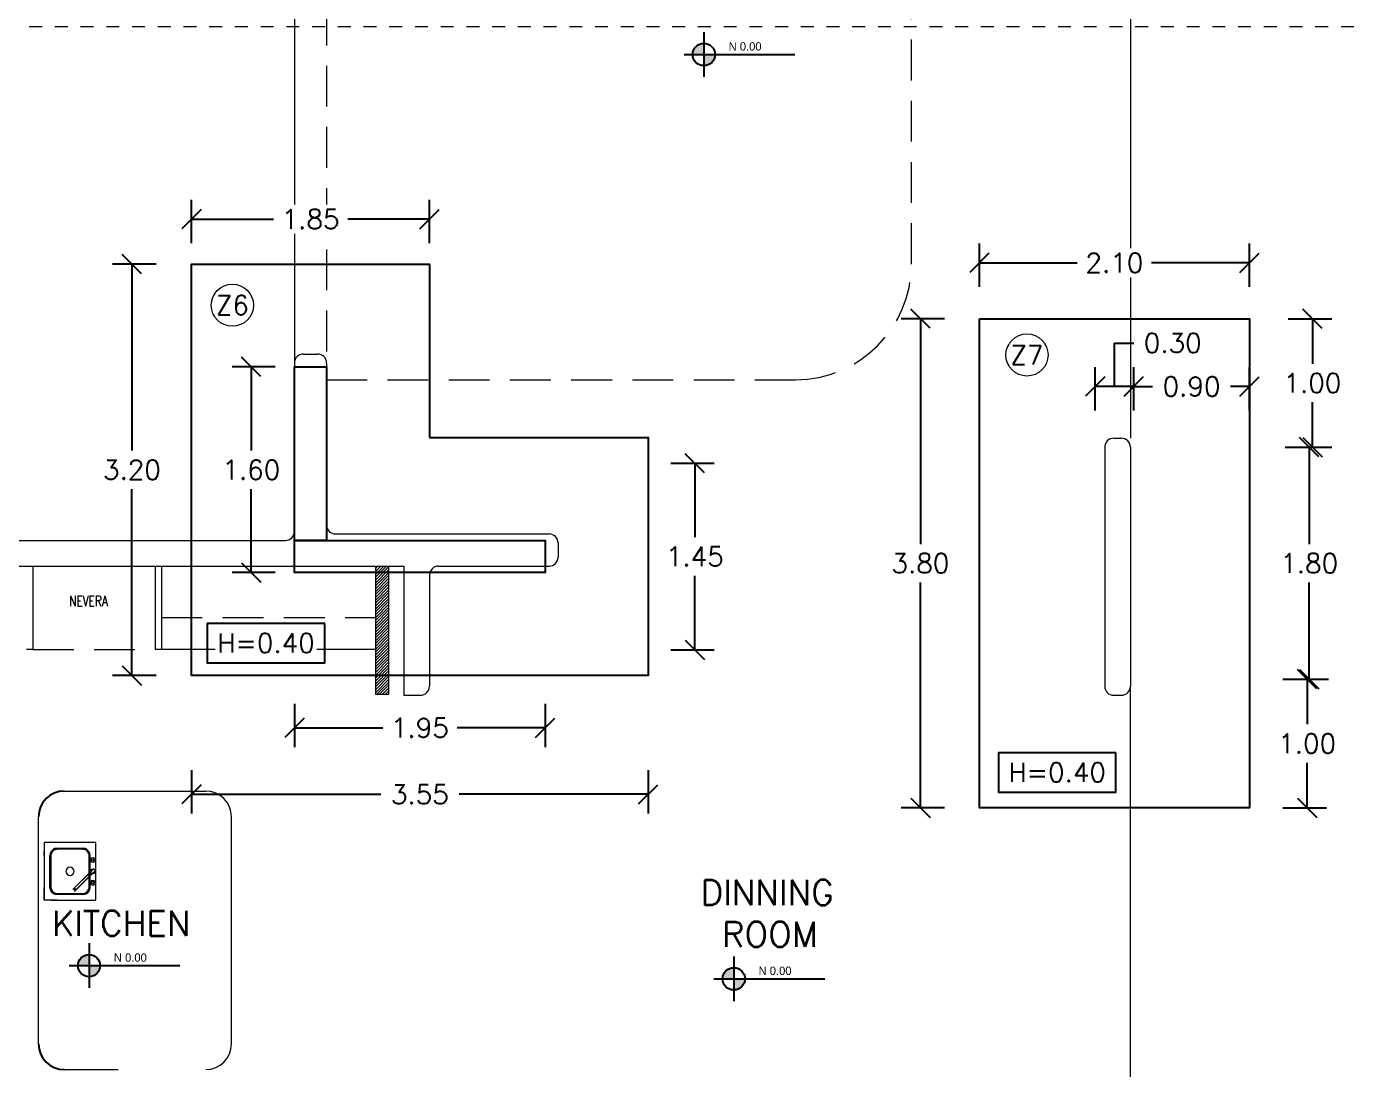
# Model space of a CAD drawing. Header units: metres. Extents: x -25 to 234, y -25 to 53.
# Drawn here: x 106 to 116.29, y 30.34 to 38.45 of the extents above; entities that cross this region are included whole.
import ezdxf

# ---------------------------------------------------------------- set-up
doc = ezdxf.new("R2010")
doc.units = ezdxf.units.M
doc.header["$LTSCALE"] = 0.1
doc.header["$MEASUREMENT"] = 0
doc.header["$PDMODE"] = 66
for name, pattern in [('CONTINU', [0]), ('CONTINUA', [0]), ('DASHDOT', [1, 0.5, -0.25, 0, -0.25]), ('DASHED2', [0.375, 0.25, -0.125]), ('HIDDEN2', [4.7625, 3.175, -1.5875])]:
    doc.linetypes.add(name, pattern=pattern)
for name, color, linetype, lineweight in [('0-S-GRID-IDEN', 1, 'Continuous', 9), ('01_Mobiliario', 19, 'Continuous', 0), ('01a_Mobiliario', 250, 'Continuous', 0), ('02_mobiliario', 250, 'Continuous', 5), ('A-EQPM-OVHD', 253, 'DASHED2', 5), ('A-SECT-IDEN', 251, 'CONTINU', 9), ('A-WALL', 7, 'Continuous', 5), ('baños', 251, 'Continuous', 0), ('MOB FIJOS', 251, 'Continuous', 0), ('piso', 253, 'Continuous', 0), ('PLF 01', 252, 'Continuous', 9)]:
    doc.layers.add(name, color=color, linetype=linetype, lineweight=lineweight)
for name, color, linetype in [('001-DIMTEXTO', 4, 'Continuous'), ('DIMENSIONES', 7, 'Continuous'), ('DIMTEXTO', 4, 'Continuous'), ('TEXTOS', 4, 'Continuous'), ('ZAPATAS', 6, 'Continuous')]:
    doc.layers.add(name, color=color, linetype=linetype)
doc.layers.add('Techos 1', color=7, linetype='HIDDEN2', lineweight=9, true_color=0x42391a)
doc.styles.add('Arch-Dim', font='romans.shx', dxfattribs={"width": 0.75})
doc.styles.add('ESC100-2mm', font='arial.ttf', dxfattribs={"height": 0.15})
doc.styles.add('SMPLEX', font='simplex.shx')
doc.styles.get("Standard").update_dxf_attribs({"font": 'arial.ttf'})
doc.dimstyles.new('DIM-75', dxfattribs={"dimscale": 0.75, "dimtxt": 0.2, "dimasz": 0.2, "dimexe": 0.2, "dimexo": 0.2, "dimgap": 0.1, "dimtad": 0, "dimtih": 1, "dimtoh": 1, "dimzin": 0, "dimdsep": 46, "dimtxsty": 'SMPLEX', "dimblk1": 'OBLIQUE', "dimblk2": 'OBLIQUE', "dimsah": 1, "dimcen": 0.2, "dimclrd": 4, "dimclre": 4, "dimclrt": 4, "dimadec": 0, "dimazin": 0, "dimtfac": 1, "dimtmove": 1, "dimatfit": 3, "dimldrblk": 'OPEN30', "dimfxl": 0.25, "dimfxlon": 1, "dimtfill": 1, "dimtolj": 1, "dimtzin": 0, "dimarcsym": 0})

# ---------------------------------------------------------------- blocks, each defined once
blk = doc.blocks.new('PL MUEBLES 1N NASAS 09')
at = {"layer": 'PLF 01'}
h = blk.add_hatch(dxfattribs=at)
h.set_pattern_fill('LINE', color=4, scale=0.005, angle=45)
h.set_pattern_definition([(45, (63.722453, 37.608997), (-0.01122532, 0.01122532), [])])
h.paths.add_polyline_path([(63.112, 37.759), (63.012, 37.759), (63.012, 38.759), (63.042, 38.759), (63.068, 38.759), (63.112, 38.759)])
at = {"layer": 'TEXTOS', "transparency": 33554534}
h = blk.add_hatch(color=4, dxfattribs=at)
h.dxf.hatch_style = 1
h.paths.add_polyline_path([(65.563, 42.826, 0.414214), (65.477, 42.739), (65.563, 42.739)])
h.paths.add_polyline_path([(65.65, 42.739), (65.563, 42.739), (65.563, 42.653, 0.414214)])
h = blk.add_hatch(color=4, dxfattribs=at)
h.dxf.hatch_style = 1
h.paths.add_polyline_path([(60.783, 35.737, 0.414214), (60.696, 35.651), (60.783, 35.651)])
h.paths.add_polyline_path([(60.869, 35.651), (60.783, 35.651), (60.783, 35.564, 0.414214)])
h = blk.add_hatch(color=4, dxfattribs=at)
h.dxf.hatch_style = 1
h.paths.add_polyline_path([(65.796, 35.634, 0.414214), (65.709, 35.548), (65.796, 35.548)])
h.paths.add_polyline_path([(65.883, 35.548), (65.796, 35.548), (65.796, 35.461, 0.414214)])
at = {"color": 4, "ltscale": 0.005, "transparency": 33554684}
for centre, start, end in [((60.59, 36.809), 90, 180), ((60.59, 35.042), 180, 270)]:
    blk.add_arc(centre, 0.2, start, end, dxfattribs=at)
at = {"layer": '01_Mobiliario', "color": 4, "ltscale": 0.005, "transparency": 33554684}
for p, q in [((60.39, 35.042), (60.39, 36.809)), ((61.89, 35.366), (61.89, 36.481))]:
    blk.add_line(p, q, dxfattribs=at)
at = {"layer": '01a_Mobiliario', "color": 4, "transparency": 33554684}
blk.add_line((63.012, 38.109), (61.345, 38.109), dxfattribs=at)
at = {"layer": '02_mobiliario', "color": 4, "transparency": 33554684}
for p, q in [((60.59, 37.009), (61.01, 37.009)), ((61.01, 37.009), (61.69, 37.009)), ((61.89, 35.042), (61.89, 36.809)), ((60.59, 34.842), (61.01, 34.842))]:
    blk.add_line(p, q, dxfattribs=at)
for centre, start, end in [((61.69, 36.809), 360, 90), ((61.69, 35.042), 270, 360)]:
    blk.add_arc(centre, 0.2, start, end, dxfattribs=at)
at = {"layer": 'A-EQPM-OVHD', "color": 4, "linetype": 'HIDDEN2'}
for p, q in [((61.345, 38.359), (63.011, 38.359)), ((60.346, 38.109), (61.296, 38.109))]:
    blk.add_line(p, q, dxfattribs=at)
at = {"layer": 'A-WALL', "color": 4}
for p, q in [((62.45, 40.409), (62.56, 40.409)), ((62.38, 40.339), (62.38, 39.029)), ((62.63, 40.339), (62.63, 39.079)), ((68.68, 39.684), (68.68, 37.824)), ((68.88, 39.684), (68.88, 39.009)), ((55.9, 38.959), (62.31, 38.959)), ((62.7, 39.009), (64.36, 39.009)), ((64.43, 38.939), (64.43, 38.829)), ((68.88, 39.009), (68.88, 37.824)), ((58.63, 38.759), (62.38, 38.759)), ((62.38, 38.759), (63.23, 38.759)), ((63.23, 38.759), (63.23, 37.754)), ((63.5, 38.759), (64.36, 38.759)), ((63.43, 38.689), (63.43, 37.824)), ((63.23, 37.754), (63.36, 37.754)), ((68.75, 37.754), (68.81, 37.754))]:
    blk.add_line(p, q, dxfattribs=at)
at = {"layer": 'A-WALL', "color": 4, "transparency": 33554684}
blk.add_line((68.75, 39.754), (68.81, 39.754), dxfattribs=at)
at = {"layer": 'A-WALL', "color": 4}
for centre, start, end in [((62.45, 40.339), 90, 180), ((62.56, 40.339), 360, 90), ((68.75, 39.684), 90, 180), ((68.81, 39.684), 0, 90), ((62.31, 39.029), 270, 0), ((62.7, 39.079), 180, 270), ((64.36, 38.939), 0, 90), ((64.36, 38.829), 270, 0), ((63.5, 38.689), 90, 180), ((63.36, 37.824), 270, 360), ((68.75, 37.824), 180, 270), ((68.81, 37.824), 270, 0)]:
    blk.add_arc(centre, 0.07, start, end, dxfattribs=at)
at = {"layer": 'baños', "color": 4}
blk.add_line((63.012, 38.759), (63.112, 38.759), dxfattribs=at)
at = {"layer": 'MOB FIJOS', "color": 4, "ltscale": 0.01}
for p, q in [((60.346, 38.759), (60.346, 38.109)), ((61.296, 38.759), (61.296, 38.109)), ((61.345, 38.759), (61.345, 38.109)), ((60.346, 38.109), (60.297, 38.109)), ((61.345, 38.109), (61.296, 38.109))]:
    blk.add_line(p, q, dxfattribs=at)
for points in [[(60.485, 36.159), (60.835, 36.159), (60.835, 36.609), (60.435, 36.609), (60.435, 36.209)], [(60.536, 36.558), (60.52, 36.555), (60.508, 36.549), (60.495, 36.536), (60.489, 36.523), (60.485, 36.507)], [(60.536, 36.21), (60.52, 36.213), (60.508, 36.219), (60.495, 36.232), (60.489, 36.245), (60.485, 36.261)]]:
    blk.add_lwpolyline(points, dxfattribs=at)
for points, elevation in [([(60.435, 36.609), (60.435, 36.159)], 0.006), ([(60.536, 36.565), (60.517, 36.561), (60.504, 36.555), (60.489, 36.539), (60.482, 36.526), (60.479, 36.507)], 0.006), ([(60.733, 36.565), (60.752, 36.561), (60.765, 36.555), (60.781, 36.539), (60.787, 36.526), (60.79, 36.507)], 0.013), ([(60.733, 36.558), (60.749, 36.555), (60.762, 36.549), (60.774, 36.536), (60.781, 36.523), (60.784, 36.507)], 0.006), ([(60.536, 36.203), (60.517, 36.207), (60.504, 36.213), (60.489, 36.229), (60.482, 36.242), (60.479, 36.261)], 0.006), ([(60.733, 36.203), (60.752, 36.207), (60.765, 36.213), (60.781, 36.229), (60.787, 36.242), (60.79, 36.261)], 0.013), ([(60.733, 36.21), (60.749, 36.213), (60.762, 36.219), (60.774, 36.232), (60.781, 36.245), (60.784, 36.261)], 0.006)]:
    blk.add_lwpolyline(points, dxfattribs=dict(at, elevation=elevation))
at = {"layer": 'MOB FIJOS', "color": 4, "ltscale": 0.01, "elevation": -0.203}
blk.add_lwpolyline([(60.781, 36.245), (60.784, 36.261), (60.784, 36.507), (60.781, 36.523), (60.774, 36.536), (60.762, 36.549), (60.749, 36.555), (60.733, 36.558), (60.536, 36.558), (60.52, 36.555), (60.508, 36.549), (60.495, 36.536), (60.489, 36.523), (60.485, 36.507), (60.485, 36.261), (60.489, 36.245), (60.495, 36.232), (60.508, 36.219), (60.52, 36.213), (60.536, 36.21), (60.733, 36.21), (60.749, 36.213), (60.762, 36.219), (60.774, 36.232)], close=True, dxfattribs=at)
at = {"layer": 'MOB FIJOS', "color": 4, "ltscale": 0.01}
for points, elevation in [([(60.536, 36.565), (60.733, 36.565, -0.414214)], 0.006), ([(60.79, 36.507), (60.79, 36.261, -0.325454)], 0.013), ([(60.733, 36.203), (60.536, 36.203, -0.414214)], 0.006)]:
    blk.add_lwpolyline(points, format="xyb", dxfattribs=dict(at, elevation=elevation))
at = {"layer": 'MOB FIJOS', "color": 4, "ltscale": 0.01, "extrusion": (-0.707107, 0.707107, -1.83772e-16), "elevation": -17.283}
blk.add_lwpolyline([(-68.747, 0.029), (-68.722, 0.067), (-68.518, 0.067), (-68.518, 0.048), (-68.709, 0.048), (-68.709, 0.029)], close=True, dxfattribs=at)
at = {"layer": 'MOB FIJOS', "color": 4, "ltscale": 0.01}
for centre, radius in [((60.812, 36.473, 0.003), 0.0191), ((60.812, 36.473, 0.003), 0.00905), ((60.812, 36.384, 0.003), 0.0191), ((60.674, 36.245, 0.035), 0.00635), ((60.812, 36.295, 0.003), 0.0191), ((60.812, 36.295, 0.003), 0.00905)]:
    blk.add_circle(centre, radius, dxfattribs=at)
for start, end in [(0, 180), (180, 0)]:
    blk.add_arc((60.635, 36.384, -0.21), 0.0318, start, end, dxfattribs=at)
for points, invisible_edges in [([(60.489, 36.539, 0.006), (60.504, 36.555, 0.006), (60.435, 36.609, 0.006), (60.435, 36.596, 0.006)], 10), ([(60.504, 36.555, 0.006), (60.517, 36.561, 0.006), (60.508, 36.609, 0.006), (60.435, 36.609, 0.006)], 10), ([(60.482, 36.526, 0.006), (60.489, 36.539, 0.006), (60.435, 36.596, 0.006), (60.435, 36.542, 0.006)], 10), ([(60.504, 36.555, 0.006), (60.489, 36.539, 0.006), (60.495, 36.536), (60.508, 36.549)], 10), ([(60.517, 36.561, 0.006), (60.504, 36.555, 0.006), (60.508, 36.549), (60.52, 36.555)], 10), ([(60.536, 36.565, 0.006), (60.536, 36.609, 0.006), (60.508, 36.609, 0.006), (60.517, 36.561, 0.006)], 5), ([(60.536, 36.558), (60.536, 36.565, 0.006), (60.517, 36.561, 0.006), (60.52, 36.555)], 5), ([(60.733, 36.558, 0.006), (60.536, 36.558), (60.536, 36.565, 0.006), (60.733, 36.565, 0.013)], 10), ([(60.733, 36.565, 0.013), (60.797, 36.565, 0.013), (60.752, 36.561, 0.013)], 3), ([(60.733, 36.558, 0.006), (60.733, 36.565, 0.013), (60.752, 36.561, 0.013), (60.749, 36.555, 0.006)], 5), ([(60.752, 36.561, 0.013), (60.765, 36.555, 0.013), (60.762, 36.549, 0.006), (60.749, 36.555, 0.006)], 10), ([(60.752, 36.561, 0.013), (60.797, 36.565, 0.013), (60.765, 36.555, 0.013)], 3), ([(60.765, 36.555, 0.013), (60.781, 36.539, 0.013), (60.774, 36.536, 0.006), (60.762, 36.549, 0.006)], 10), ([(60.765, 36.555, 0.013), (60.797, 36.565, 0.013), (60.781, 36.539, 0.013)], 3), ([(60.797, 36.565, 0.013), (60.79, 36.507, 0.013), (60.787, 36.526, 0.013)], 9), ([(60.797, 36.565, 0.013), (60.797, 36.507, 0.013), (60.79, 36.507, 0.013)], 11), ([(60.479, 36.507, 0.006), (60.435, 36.507, 0.006), (60.435, 36.542, 0.006), (60.482, 36.526, 0.006)], 5), ([(60.479, 36.507, 0.006), (60.435, 36.507, 0.006), (60.435, 36.261, 0.006), (60.479, 36.261, 0.006)], 5), ([(60.489, 36.523), (60.482, 36.526, 0.006), (60.479, 36.507, 0.006), (60.485, 36.507)], 5), ([(60.485, 36.507), (60.485, 36.261), (60.479, 36.261, 0.006), (60.479, 36.507, 0.006)], 10), ([(60.495, 36.536), (60.489, 36.539, 0.006), (60.482, 36.526, 0.006), (60.489, 36.523)], 5), ([(60.774, 36.536, 0.006), (60.781, 36.539, 0.013), (60.787, 36.526, 0.013), (60.781, 36.523, 0.006)], 5), ([(60.781, 36.523, 0.006), (60.787, 36.526, 0.013), (60.79, 36.507, 0.013), (60.784, 36.507, 0.006)], 5), ([(60.784, 36.507, 0.006), (60.784, 36.261, 0.006), (60.79, 36.261, 0.013), (60.79, 36.507, 0.013)], 10), ([(60.797, 36.507, 0.013), (60.797, 36.463, 0.013), (60.79, 36.463, 0.013), (60.79, 36.507, 0.013)], 11), ([(60.803, 36.463, 0.013), (60.79, 36.463, 0.013), (60.79, 36.261, 0.013), (60.803, 36.261, 0.013)], 13), ([(60.479, 36.261, 0.006), (60.482, 36.242, 0.006), (60.435, 36.222, 0.006), (60.435, 36.261, 0.006)], 10), ([(60.482, 36.242, 0.006), (60.489, 36.229, 0.006), (60.435, 36.184, 0.006), (60.435, 36.222, 0.006)], 10), ([(60.489, 36.245), (60.482, 36.242, 0.006), (60.479, 36.261, 0.006), (60.485, 36.261)], 5), ([(60.495, 36.232), (60.489, 36.229, 0.006), (60.482, 36.242, 0.006), (60.489, 36.245)], 5), ([(60.774, 36.232, 0.006), (60.781, 36.229, 0.013), (60.787, 36.242, 0.013), (60.781, 36.245, 0.006)], 5), ([(60.781, 36.245, 0.006), (60.787, 36.242, 0.013), (60.79, 36.261, 0.013), (60.784, 36.261, 0.006)], 5), ([(60.797, 36.203, 0.013), (60.787, 36.242, 0.013), (60.781, 36.229, 0.013)], 9), ([(60.797, 36.203, 0.013), (60.79, 36.261, 0.013), (60.787, 36.242, 0.013)], 9), ([(60.489, 36.229, 0.006), (60.504, 36.213, 0.006), (60.435, 36.159, 0.006), (60.435, 36.184, 0.006)], 10), ([(60.504, 36.213, 0.006), (60.466, 36.159, 0.006), (60.435, 36.159, 0.006)], 9), ([(60.504, 36.213, 0.006), (60.517, 36.207, 0.006), (60.508, 36.159, 0.006), (60.466, 36.159, 0.006)], 10), ([(60.504, 36.213, 0.006), (60.489, 36.229, 0.006), (60.495, 36.232), (60.508, 36.219)], 10), ([(60.517, 36.207, 0.006), (60.504, 36.213, 0.006), (60.508, 36.219), (60.52, 36.213)], 10), ([(60.536, 36.203, 0.006), (60.536, 36.159, 0.006), (60.508, 36.159, 0.006), (60.517, 36.207, 0.006)], 5), ([(60.536, 36.21), (60.536, 36.203, 0.006), (60.517, 36.207, 0.006), (60.52, 36.213)], 5), ([(60.733, 36.21, 0.006), (60.536, 36.21), (60.536, 36.203, 0.006), (60.733, 36.203, 0.013)], 14), ([(60.733, 36.21, 0.006), (60.733, 36.203, 0.013), (60.752, 36.207, 0.013), (60.749, 36.213, 0.006)], 5), ([(60.733, 36.203, 0.013), (60.797, 36.203, 0.013), (60.752, 36.207, 0.013)], 3), ([(60.752, 36.207, 0.013), (60.765, 36.213, 0.013), (60.762, 36.219, 0.006), (60.749, 36.213, 0.006)], 10), ([(60.752, 36.207, 0.013), (60.797, 36.203, 0.013), (60.765, 36.213, 0.013)], 3), ([(60.765, 36.213, 0.013), (60.781, 36.229, 0.013), (60.774, 36.232, 0.006), (60.762, 36.219, 0.006)], 10), ([(60.765, 36.213, 0.013), (60.797, 36.203, 0.013), (60.781, 36.229, 0.013)], 3)]:
    blk.add_3dface(points, dxfattribs=dict(at, invisible_edges=invisible_edges))
for points in [[(60.801, 36.386, 0.067), (60.81, 36.395, 0.048), (60.657, 36.242, 0.048), (60.657, 36.242, 0.067)], [(60.815, 36.373, 0.067), (60.824, 36.382, 0.048), (60.671, 36.229, 0.048), (60.671, 36.229, 0.067)], [(60.81, 36.395, 0.048), (60.792, 36.377, 0.048), (60.792, 36.377, 0.029), (60.819, 36.404, 0.029)], [(60.824, 36.382, 0.048), (60.806, 36.364, 0.048), (60.806, 36.364, 0.029), (60.833, 36.391, 0.029)]]:
    blk.add_3dface(points, dxfattribs=at)
at = {"layer": 'piso', "color": 4}
for p, q in [((68.88, 46.224), (68.88, 39.754)), ((62.38, 45.579), (62.38, 40.339))]:
    blk.add_line(p, q, dxfattribs=at)
at = {"layer": 'piso', "color": 4, "transparency": 33554687}
blk.add_line((68.88, 34.084), (68.88, 37.824), dxfattribs=at)
at = {"layer": 'PLF 01', "color": 4}
blk.add_lwpolyline([(63.112, 38.759), (63.112, 37.759), (63.012, 37.759), (63.012, 38.759)], dxfattribs=at)
at = {"layer": 'Techos 1', "color": 4}
for p, q in [((62.63, 45.509), (62.63, 40.409)), ((67.177, 41.109), (67.177, 44.798)), ((62.627, 40.209), (66.277, 40.209))]:
    blk.add_line(p, q, dxfattribs=at)
blk.add_arc((66.277, 41.109), 0.9, 270, 360, dxfattribs=at)
at = {"layer": 'TEXTOS', "color": 4}
for p, q in [((65.563, 42.913), (65.563, 42.565)), ((65.41, 42.739), (66.27, 42.739)), ((60.783, 35.825), (60.783, 35.477)), ((60.629, 35.651), (61.49, 35.651)), ((65.796, 35.722), (65.796, 35.374)), ((65.642, 35.548), (66.503, 35.548))]:
    blk.add_line(p, q, dxfattribs=at)
for centre in [(65.563, 42.739), (60.783, 35.651), (65.796, 35.548)]:
    blk.add_circle(centre, 0.0865, dxfattribs=at)
at = {"layer": 'TEXTOS', "color": 4, "char_height": 0.065, "attachment_point": 1, "style": 'ESC100-2mm'}
for insert in [(65.756, 42.835), (60.976, 35.746), (65.989, 35.643)]:
    blk.add_mtext_dynamic_manual_height_columns('{\\Ftxt|c0;N 0.00}', width=2.21694, gutter_width=0.5, heights=[0], dxfattribs=dict(at, insert=insert))
at = {"layer": 'TEXTOS', "color": 4, "insert": (60.628, 38.528), "char_height": 0.08, "width": 26.65337, "attachment_point": 1, "style": 'Arch-Dim'}
blk.add_mtext('\\pt0.47299,2.32;NEVERA', dxfattribs=at)
at = {"layer": 'TEXTOS', "color": 4, "char_height": 0.195, "width": 3.40488, "attachment_point": 7}
for s, insert in [('\\pi1.15922;{\\Fromans|c0;DINNING \\P\\pi1.32637;ROOM}', (64.378, 35.797)), ('{\\Fromans|c0; KITCHEN}', (60.359, 35.883))]:
    blk.add_mtext(s, dxfattribs=dict(at, insert=insert))
blk = doc.blocks.new('_Oblique')
at = {"color": 0, "linetype": 'ByBlock', "lineweight": -2}
blk.add_line((-0.5, -0.5), (0.5, 0.5), dxfattribs=at)
blk = doc.blocks.new('*D828')
at = {"layer": 'Defpoints', "color": 0, "linetype": 'CONTINUA', "transparency": 16777216}
for p in [(114.699, -17.045), (118.249, -17.045), (118.249, -17.97)]:
    blk.add_point(p, dxfattribs=at)
at = {"layer": 'DIMENSIONES', "color": 4, "linetype": 'CONTINUA', "lineweight": -2, "transparency": 16777216}
for p, q in [((114.699, -17.783), (114.699, -18.12)), ((118.249, -17.783), (118.249, -18.12)), ((114.699, -17.97), (116.17, -17.97)), ((118.249, -17.97), (116.778, -17.97))]:
    blk.add_line(p, q, dxfattribs=at)
at = {"layer": 'DIMENSIONES', "color": 4, "linetype": 'CONTINUA', "lineweight": -2, "transparency": 16777216, "xscale": 0.15, "yscale": 0.15, "zscale": 0.15, "rotation": 180}
blk.add_blockref('_Oblique', (114.699, -17.97), dxfattribs=at)
at = {"layer": 'DIMENSIONES', "color": 4, "linetype": 'CONTINUA', "lineweight": -2, "transparency": 16777216, "xscale": 0.15, "yscale": 0.15, "zscale": 0.15}
blk.add_blockref('_Oblique', (118.249, -17.97), dxfattribs=at)
at = {"layer": 'DIMENSIONES', "color": 4, "linetype": 'CONTINUA', "transparency": 16777216, "insert": (116.474, -17.97), "char_height": 0.15, "attachment_point": 5, "style": 'SMPLEX', "bg_fill": 3, "box_fill_scale": 1.25, "bg_fill_color": 256, "bg_fill_true_color": 13158600, "bg_fill_transparency": 0}
blk.add_mtext('\\A1;3.55', dxfattribs=at)
blk = doc.blocks.new('_Open30')
at = {"layer": 'DIMTEXTO', "color": 0, "lineweight": -2}
for p, q in [((-1, 0.268), (0, 0)), ((0, 0), (-1, -0.268)), ((0, 0), (-1, 0))]:
    blk.add_line(p, q, dxfattribs=at)
blk = doc.blocks.new('*D829')
at = {"layer": 'Defpoints', "color": 0, "linetype": 'CONTINUA', "transparency": 16777216}
for p in [(118.049, -15.395), (118.612, -15.395), (118.049, -16.845)]:
    blk.add_point(p, dxfattribs=at)
at = {"layer": 'DIMENSIONES', "color": 4, "linetype": 'CONTINUA', "lineweight": -2, "transparency": 16777216}
for p, q in [((118.424, -15.395), (118.762, -15.395)), ((118.612, -15.395), (118.612, -15.97)), ((118.612, -16.845), (118.612, -16.27)), ((118.424, -16.845), (118.762, -16.845))]:
    blk.add_line(p, q, dxfattribs=at)
at = {"layer": 'DIMENSIONES', "color": 4, "linetype": 'CONTINUA', "lineweight": -2, "transparency": 16777216, "xscale": 0.15, "yscale": 0.15, "zscale": 0.15}
for p, rotation in [((118.612, -15.395), 90), ((118.612, -16.845), 270)]:
    blk.add_blockref('_Oblique', p, dxfattribs=dict(at, rotation=rotation))
at = {"layer": 'DIMENSIONES', "color": 4, "linetype": 'CONTINUA', "transparency": 16777216, "insert": (118.612, -16.12), "char_height": 0.15, "attachment_point": 5, "style": 'SMPLEX', "bg_fill": 3, "box_fill_scale": 1.25, "bg_fill_color": 256, "bg_fill_true_color": 13158600, "bg_fill_transparency": 0}
blk.add_mtext('\\A1;1.45', dxfattribs=at)
blk = doc.blocks.new('*D830')
at = {"layer": 'Defpoints', "color": 0, "linetype": 'CONTINUA', "transparency": 16777216}
for p in [(120.366, -14.27), (120.824, -14.27), (120.824, -18.075)]:
    blk.add_point(p, dxfattribs=at)
at = {"layer": 'DIMENSIONES', "color": 4, "linetype": 'CONTINUA', "lineweight": -2, "transparency": 16777216}
for p, q in [((120.553, -14.27), (120.216, -14.27)), ((120.366, -14.27), (120.366, -16.023)), ((120.366, -18.075), (120.366, -16.323)), ((120.553, -18.075), (120.216, -18.075))]:
    blk.add_line(p, q, dxfattribs=at)
at = {"layer": 'DIMENSIONES', "color": 4, "linetype": 'CONTINUA', "lineweight": -2, "transparency": 16777216, "xscale": 0.15, "yscale": 0.15, "zscale": 0.15}
for p, rotation in [((120.366, -14.27), 90), ((120.366, -18.075), 270)]:
    blk.add_blockref('_Oblique', p, dxfattribs=dict(at, rotation=rotation))
at = {"layer": 'DIMENSIONES', "color": 4, "linetype": 'CONTINUA', "transparency": 16777216, "insert": (120.366, -16.173), "char_height": 0.15, "attachment_point": 5, "style": 'SMPLEX', "bg_fill": 3, "box_fill_scale": 1.25, "bg_fill_color": 256, "bg_fill_true_color": 13158600, "bg_fill_transparency": 0}
blk.add_mtext('\\A1;3.80', dxfattribs=at)
blk = doc.blocks.new('*D831')
at = {"layer": 'Defpoints', "color": 0, "linetype": 'CONTINUA', "transparency": 16777216}
for p in [(122.924, -13.835), (120.824, -14.27), (122.924, -14.27)]:
    blk.add_point(p, dxfattribs=at)
at = {"layer": 'DIMENSIONES', "color": 4, "linetype": 'CONTINUA', "lineweight": -2, "transparency": 16777216}
for p, q in [((120.824, -14.023), (120.824, -13.685)), ((122.924, -14.023), (122.924, -13.685)), ((120.824, -13.835), (121.585, -13.835)), ((122.924, -13.835), (122.163, -13.835))]:
    blk.add_line(p, q, dxfattribs=at)
at = {"layer": 'DIMENSIONES', "color": 4, "linetype": 'CONTINUA', "lineweight": -2, "transparency": 16777216, "xscale": 0.15, "yscale": 0.15, "zscale": 0.15, "rotation": 180}
blk.add_blockref('_Oblique', (120.824, -13.835), dxfattribs=at)
at = {"layer": 'DIMENSIONES', "color": 4, "linetype": 'CONTINUA', "lineweight": -2, "transparency": 16777216, "xscale": 0.15, "yscale": 0.15, "zscale": 0.15}
blk.add_blockref('_Oblique', (122.924, -13.835), dxfattribs=at)
at = {"layer": 'DIMENSIONES', "color": 4, "linetype": 'CONTINUA', "transparency": 16777216, "insert": (121.874, -13.835), "char_height": 0.15, "attachment_point": 5, "style": 'SMPLEX', "bg_fill": 3, "box_fill_scale": 1.25, "bg_fill_color": 256, "bg_fill_true_color": 13158600, "bg_fill_transparency": 0}
blk.add_mtext('\\A1;2.10', dxfattribs=at)
blk = doc.blocks.new('*D832')
at = {"layer": 'Defpoints', "color": 0, "linetype": 'CONTINUA', "transparency": 16777216}
for p in [(114.235, -13.845), (114.699, -13.845), (114.699, -17.045)]:
    blk.add_point(p, dxfattribs=at)
at = {"layer": 'DIMENSIONES', "color": 4, "linetype": 'CONTINUA', "lineweight": -2, "transparency": 16777216}
for p, q in [((114.422, -13.845), (114.085, -13.845)), ((114.235, -13.845), (114.235, -15.295)), ((114.235, -17.045), (114.235, -15.595)), ((114.422, -17.045), (114.085, -17.045))]:
    blk.add_line(p, q, dxfattribs=at)
at = {"layer": 'DIMENSIONES', "color": 4, "linetype": 'CONTINUA', "lineweight": -2, "transparency": 16777216, "xscale": 0.15, "yscale": 0.15, "zscale": 0.15}
for p, rotation in [((114.235, -13.845), 90), ((114.235, -17.045), 270)]:
    blk.add_blockref('_Oblique', p, dxfattribs=dict(at, rotation=rotation))
at = {"layer": 'DIMENSIONES', "color": 4, "linetype": 'CONTINUA', "transparency": 16777216, "insert": (114.235, -15.445), "char_height": 0.15, "attachment_point": 5, "style": 'SMPLEX', "bg_fill": 3, "box_fill_scale": 1.25, "bg_fill_color": 256, "bg_fill_true_color": 13158600, "bg_fill_transparency": 0}
blk.add_mtext('\\A1;3.20', dxfattribs=at)
blk = doc.blocks.new('*D833')
at = {"layer": 'Defpoints', "color": 0, "linetype": 'CONTINUA', "transparency": 16777216}
for p in [(116.549, -13.495), (114.699, -13.845), (116.549, -13.845)]:
    blk.add_point(p, dxfattribs=at)
at = {"layer": 'DIMENSIONES', "color": 4, "linetype": 'CONTINUA', "lineweight": -2, "transparency": 16777216}
for p, q in [((114.699, -13.682), (114.699, -13.345)), ((116.549, -13.682), (116.549, -13.345)), ((114.699, -13.495), (115.335, -13.495)), ((116.549, -13.495), (115.913, -13.495))]:
    blk.add_line(p, q, dxfattribs=at)
at = {"layer": 'DIMENSIONES', "color": 4, "linetype": 'CONTINUA', "lineweight": -2, "transparency": 16777216, "xscale": 0.15, "yscale": 0.15, "zscale": 0.15, "rotation": 180}
blk.add_blockref('_Oblique', (114.699, -13.495), dxfattribs=at)
at = {"layer": 'DIMENSIONES', "color": 4, "linetype": 'CONTINUA', "lineweight": -2, "transparency": 16777216, "xscale": 0.15, "yscale": 0.15, "zscale": 0.15}
blk.add_blockref('_Oblique', (116.549, -13.495), dxfattribs=at)
at = {"layer": 'DIMENSIONES', "color": 4, "linetype": 'CONTINUA', "transparency": 16777216, "insert": (115.624, -13.495), "char_height": 0.15, "attachment_point": 5, "style": 'SMPLEX', "bg_fill": 3, "box_fill_scale": 1.25, "bg_fill_color": 256, "bg_fill_true_color": 13158600, "bg_fill_transparency": 0}
blk.add_mtext('\\A1;1.85', dxfattribs=at)
blk = doc.blocks.new('*D836')
at = {"layer": 'Defpoints', "color": 0, "linetype": 'CONTINUA', "transparency": 16777216}
for p in [(115.163, -14.645), (115.499, -14.645), (115.499, -16.245)]:
    blk.add_point(p, dxfattribs=at)
at = {"layer": 'DIMENSIONES', "color": 4, "linetype": 'CONTINUA', "lineweight": -2, "transparency": 16777216}
for p, q in [((115.349, -14.645), (115.013, -14.645)), ((115.163, -14.645), (115.163, -15.295)), ((115.163, -16.245), (115.163, -15.595)), ((115.349, -16.245), (115.013, -16.245))]:
    blk.add_line(p, q, dxfattribs=at)
at = {"layer": 'DIMENSIONES', "color": 4, "linetype": 'CONTINUA', "lineweight": -2, "transparency": 16777216, "xscale": 0.15, "yscale": 0.15, "zscale": 0.15}
for p, rotation in [((115.163, -14.645), 90), ((115.163, -16.245), 270)]:
    blk.add_blockref('_Oblique', p, dxfattribs=dict(at, rotation=rotation))
at = {"layer": 'DIMENSIONES', "color": 4, "linetype": 'CONTINUA', "transparency": 16777216, "insert": (115.163, -15.445), "char_height": 0.15, "attachment_point": 5, "style": 'SMPLEX', "bg_fill": 3, "box_fill_scale": 1.25, "bg_fill_color": 256, "bg_fill_true_color": 13158600, "bg_fill_transparency": 0}
blk.add_mtext('\\A1;1.60', dxfattribs=at)
blk = doc.blocks.new('*D837')
at = {"layer": 'Defpoints', "color": 0, "linetype": 'CONTINUA', "transparency": 16777216}
for p in [(117.449, -1.691), (115.499, -16.245), (117.449, -17.452)]:
    blk.add_point(p, dxfattribs=at)
at = {"layer": 'DIMENSIONES', "color": 4, "linetype": 'CONTINUA', "lineweight": -2, "transparency": 16777216}
for p, q in [((115.499, -17.265), (115.499, -17.602)), ((117.449, -17.265), (117.449, -17.602)), ((115.499, -17.452), (116.185, -17.452)), ((117.449, -17.452), (116.763, -17.452))]:
    blk.add_line(p, q, dxfattribs=at)
at = {"layer": 'DIMENSIONES', "color": 4, "linetype": 'CONTINUA', "lineweight": -2, "transparency": 16777216, "xscale": 0.15, "yscale": 0.15, "zscale": 0.15, "rotation": 180}
blk.add_blockref('_Oblique', (115.499, -17.452), dxfattribs=at)
at = {"layer": 'DIMENSIONES', "color": 4, "linetype": 'CONTINUA', "lineweight": -2, "transparency": 16777216, "xscale": 0.15, "yscale": 0.15, "zscale": 0.15}
blk.add_blockref('_Oblique', (117.449, -17.452), dxfattribs=at)
at = {"layer": 'DIMENSIONES', "color": 4, "linetype": 'CONTINUA', "transparency": 16777216, "insert": (116.474, -17.452), "char_height": 0.15, "attachment_point": 5, "style": 'SMPLEX', "bg_fill": 3, "box_fill_scale": 1.25, "bg_fill_color": 256, "bg_fill_true_color": 13158600, "bg_fill_transparency": 0}
blk.add_mtext('\\A1;1.95', dxfattribs=at)
blk = doc.blocks.new('*D850')
at = {"layer": 'Defpoints', "color": 0, "linetype": 'CONTINUA', "transparency": 16777216}
for p in [(121.999, -15.27), (123.389, -15.27), (121.999, -17.075)]:
    blk.add_point(p, dxfattribs=at)
at = {"layer": 'DIMENSIONES', "color": 4, "linetype": 'CONTINUA', "lineweight": -2, "transparency": 16777216}
for p, q in [((123.201, -15.27), (123.539, -15.27)), ((123.389, -15.27), (123.389, -16.023)), ((123.389, -17.075), (123.389, -16.323)), ((123.201, -17.075), (123.539, -17.075))]:
    blk.add_line(p, q, dxfattribs=at)
at = {"layer": 'DIMENSIONES', "color": 4, "linetype": 'CONTINUA', "lineweight": -2, "transparency": 16777216, "xscale": 0.15, "yscale": 0.15, "zscale": 0.15}
for p, rotation in [((123.389, -15.27), 90), ((123.389, -17.075), 270)]:
    blk.add_blockref('_Oblique', p, dxfattribs=dict(at, rotation=rotation))
at = {"layer": 'DIMENSIONES', "color": 4, "linetype": 'CONTINUA', "transparency": 16777216, "insert": (123.389, -16.173), "char_height": 0.15, "attachment_point": 5, "style": 'SMPLEX', "bg_fill": 3, "box_fill_scale": 1.25, "bg_fill_color": 256, "bg_fill_true_color": 13158600, "bg_fill_transparency": 0}
blk.add_mtext('\\A1;1.80', dxfattribs=at)
blk = doc.blocks.new('*D851')
at = {"layer": 'Defpoints', "color": 0, "linetype": 'CONTINUA', "transparency": 16777216}
for p in [(122.024, -14.27), (123.414, -14.27), (122.024, -15.27)]:
    blk.add_point(p, dxfattribs=at)
at = {"layer": 'DIMENSIONES', "color": 4, "linetype": 'CONTINUA', "lineweight": -2, "transparency": 16777216}
for p, q in [((123.226, -14.27), (123.564, -14.27)), ((123.414, -14.27), (123.414, -14.62)), ((123.414, -15.27), (123.414, -14.92)), ((123.226, -15.27), (123.564, -15.27))]:
    blk.add_line(p, q, dxfattribs=at)
at = {"layer": 'DIMENSIONES', "color": 4, "linetype": 'CONTINUA', "lineweight": -2, "transparency": 16777216, "xscale": 0.15, "yscale": 0.15, "zscale": 0.15}
for p, rotation in [((123.414, -14.27), 90), ((123.414, -15.27), 270)]:
    blk.add_blockref('_Oblique', p, dxfattribs=dict(at, rotation=rotation))
at = {"layer": 'DIMENSIONES', "color": 4, "linetype": 'CONTINUA', "transparency": 16777216, "insert": (123.414, -14.77), "char_height": 0.15, "attachment_point": 5, "style": 'SMPLEX', "bg_fill": 3, "box_fill_scale": 1.25, "bg_fill_color": 256, "bg_fill_true_color": 13158600, "bg_fill_transparency": 0}
blk.add_mtext('\\A1;1.00', dxfattribs=at)
blk = doc.blocks.new('*D852')
at = {"layer": 'Defpoints', "color": 0, "linetype": 'CONTINUA', "transparency": 16777216}
for p in [(121.999, -17.075), (122.002, -18.075), (123.373, -18.075)]:
    blk.add_point(p, dxfattribs=at)
at = {"layer": 'DIMENSIONES', "color": 4, "linetype": 'CONTINUA', "lineweight": -2, "transparency": 16777216}
for p, q in [((123.185, -17.075), (123.523, -17.075)), ((123.373, -17.075), (123.373, -17.425)), ((123.373, -18.075), (123.373, -17.725)), ((123.185, -18.075), (123.523, -18.075))]:
    blk.add_line(p, q, dxfattribs=at)
at = {"layer": 'DIMENSIONES', "color": 4, "linetype": 'CONTINUA', "lineweight": -2, "transparency": 16777216, "xscale": 0.15, "yscale": 0.15, "zscale": 0.15}
for p, rotation in [((123.373, -17.075), 90), ((123.373, -18.075), 270)]:
    blk.add_blockref('_Oblique', p, dxfattribs=dict(at, rotation=rotation))
at = {"layer": 'DIMENSIONES', "color": 4, "linetype": 'CONTINUA', "transparency": 16777216, "insert": (123.373, -17.575), "char_height": 0.15, "attachment_point": 5, "style": 'SMPLEX', "bg_fill": 3, "box_fill_scale": 1.25, "bg_fill_color": 256, "bg_fill_true_color": 13158600, "bg_fill_transparency": 0}
blk.add_mtext('\\A1;1.00', dxfattribs=at)
blk = doc.blocks.new('*D853')
at = {"layer": 'Defpoints', "color": 0, "linetype": 'CONTINUA', "transparency": 16777216}
for p in [(122.924, -14.797), (122.924, -15.22), (122.024, -15.27)]:
    blk.add_point(p, dxfattribs=at)
at = {"layer": 'DIMENSIONES', "color": 4, "linetype": 'CONTINUA', "lineweight": -2, "transparency": 16777216}
for p, q in [((122.024, -14.984), (122.024, -14.647)), ((122.924, -14.984), (122.924, -14.647)), ((122.024, -14.797), (122.171, -14.797)), ((122.924, -14.797), (122.778, -14.797))]:
    blk.add_line(p, q, dxfattribs=at)
at = {"layer": 'DIMENSIONES', "color": 4, "linetype": 'CONTINUA', "lineweight": -2, "transparency": 16777216, "xscale": 0.15, "yscale": 0.15, "zscale": 0.15, "rotation": 180}
blk.add_blockref('_Oblique', (122.024, -14.797), dxfattribs=at)
at = {"layer": 'DIMENSIONES', "color": 4, "linetype": 'CONTINUA', "lineweight": -2, "transparency": 16777216, "xscale": 0.15, "yscale": 0.15, "zscale": 0.15}
blk.add_blockref('_Oblique', (122.924, -14.797), dxfattribs=at)
at = {"layer": 'DIMENSIONES', "color": 4, "linetype": 'CONTINUA', "transparency": 16777216, "insert": (122.474, -14.797), "char_height": 0.15, "attachment_point": 5, "style": 'SMPLEX', "bg_fill": 3, "box_fill_scale": 1.25, "bg_fill_color": 256, "bg_fill_true_color": 13158600, "bg_fill_transparency": 0}
blk.add_mtext('\\A1;0.90', dxfattribs=at)
blk = doc.blocks.new('*D1001')
at = {"layer": 'Defpoints', "color": 0, "linetype": 'CONTINUA', "transparency": 16777216}
for p in [(121.724, -14.797), (121.724, -15.27), (122.024, -15.27)]:
    blk.add_point(p, dxfattribs=at)
at = {"layer": 'DIMENSIONES', "color": 4, "linetype": 'CONTINUA', "lineweight": -2, "transparency": 16777216}
for p, q in [((121.874, -14.797), (121.874, -14.459)), ((121.874, -14.459), (122.024, -14.459)), ((121.724, -14.984), (121.724, -14.647)), ((122.024, -14.984), (122.024, -14.647)), ((122.024, -14.797), (121.724, -14.797))]:
    blk.add_line(p, q, dxfattribs=at)
at = {"layer": 'DIMENSIONES', "color": 4, "linetype": 'CONTINUA', "lineweight": -2, "transparency": 16777216, "xscale": 0.15, "yscale": 0.15, "zscale": 0.15, "rotation": 180}
blk.add_blockref('_Oblique', (121.724, -14.797), dxfattribs=at)
at = {"layer": 'DIMENSIONES', "color": 4, "linetype": 'CONTINUA', "lineweight": -2, "transparency": 16777216, "xscale": 0.15, "yscale": 0.15, "zscale": 0.15}
blk.add_blockref('_Oblique', (122.024, -14.797), dxfattribs=at)
at = {"layer": 'DIMENSIONES', "color": 4, "linetype": 'CONTINUA', "transparency": 16777216, "insert": (122.328, -14.459), "char_height": 0.15, "attachment_point": 5, "style": 'SMPLEX', "bg_fill": 3, "box_fill_scale": 1.25, "bg_fill_color": 256, "bg_fill_true_color": 13158600, "bg_fill_transparency": 0}
blk.add_mtext('\\A1;0.30', dxfattribs=at)
blk = doc.blocks.new('A$C49d8b0bc')
at = {"layer": '001-DIMTEXTO', "linetype": 'CONTINUA'}
for points in [[(26.034, 9.297), (26.284, 9.297), (26.284, 7.947), (26.034, 7.947)], [(26.034, 7.947), (27.984, 7.947), (27.984, 7.697), (26.034, 7.697)]]:
    blk.add_lwpolyline(points, close=True, dxfattribs=at)
at = {"layer": 'DIMTEXTO', "color": 4}
blk.add_lwpolyline([(32.421, 6.294), (31.509, 6.294), (31.509, 5.988), (32.421, 5.988)], close=True, dxfattribs=at)
at = {"layer": 'ZAPATAS', "lineweight": 25}
for points in [[(25.234, 8.547), (25.234, 10.097), (27.084, 10.097), (27.084, 8.747)], [(27.084, 8.747), (28.784, 8.747), (28.784, 6.897), (25.234, 6.897), (25.234, 8.747)]]:
    blk.add_lwpolyline(points, dxfattribs=at)
blk.add_lwpolyline([(31.359, 9.672), (33.459, 9.672), (33.459, 5.867), (31.359, 5.867)], close=True, dxfattribs=at)
at = {"layer": 'DIMTEXTO', "color": 4, "char_height": 0.15, "attachment_point": 5, "rotation": 0, "style": 'SMPLEX', "bg_fill": 3, "box_fill_scale": 1.1, "bg_fill_color": 256, "bg_fill_true_color": 13158600, "bg_fill_transparency": 0}
for s, insert in [('\\A1;Z6', (25.551, 9.777)), ('\\A1;Z7', (31.729, 9.39)), ('\\A1;H=0.40', (31.964, 6.143))]:
    blk.add_mtext(s, dxfattribs=dict(at, insert=insert))
at = {"layer": 'DIMENSIONES', "linetype": 'CONTINUA'}
for base, p1, p2, picture, middle, set_off in [((30.9008, 9.6719), (31.359, 5.8674), (31.359, 9.6719), '*D830', (30.9008, 7.7697), (-89.4651, 23.9423)), ((25.698, 9.297), (26.034, 7.697), (26.034, 9.297), '*D836', (25.698, 8.497), (-89.465, 23.942)), ((33.9236, 8.6719), (32.534, 6.8674), (32.534, 8.6719), '*D850', (33.9236, 7.7697), (-89.4651, 23.9423)), ((29.147, 8.547), (28.584, 7.097), (28.584, 8.547), '*D829', (29.147, 7.822), (-89.465, 23.942))]:
    dim = blk.add_linear_dim(base=base, p1=p1, p2=p2, angle=90, dimstyle='DIM-75', dxfattribs=at)
    dim.commit()
    dim.dimension.update_dxf_attribs({"geometry": picture, "text_midpoint": middle, "insert": set_off})
dim = blk.add_linear_dim(base=(28.784, 5.972), p1=(25.234, 6.897), p2=(28.784, 6.897), dimstyle='DIM-75', dxfattribs=at)
dim.commit()
dim.dimension.update_dxf_attribs({"geometry": '*D828', "text_midpoint": (27.009, 5.972), "insert": (-89.465, 23.942)})
at = {"layer": '0-S-GRID-IDEN'}
for centre in [(25.551, 9.777), (31.729, 9.39)]:
    blk.add_circle(centre, 0.164, dxfattribs=at)
at = {"layer": 'DIMENSIONES', "linetype": 'CONTINUA'}
dim = blk.add_linear_dim(base=(33.459, 10.107), p1=(31.359, 9.672), p2=(33.459, 9.672), dimstyle='DIM-75', dxfattribs=at)
dim.commit()
dim.dimension.update_dxf_attribs({"geometry": '*D831', "text_midpoint": (32.409, 10.107), "insert": (-89.465, 23.942)})
for base, p1, p2, picture, middle in [((24.77, 10.097), (25.234, 6.897), (25.234, 10.097), '*D832', (24.77, 8.497)), ((33.908, 5.867), (32.534, 6.867), (32.537, 5.867), '*D852', (33.908, 6.367))]:
    dim = blk.add_linear_dim(base=base, p1=p1, p2=p2, angle=90, dimstyle='DIM-75', dxfattribs=at)
    dim.commit()
    dim.dimension.update_dxf_attribs({"geometry": picture, "text_midpoint": middle, "insert": (-89.465, 23.942)})
dim = blk.add_linear_dim(base=(27.084, 10.447), p1=(25.234, 10.097), p2=(27.084, 10.097), dimstyle='DIM-75', dxfattribs=at)
dim.commit()
dim.dimension.update_dxf_attribs({"geometry": '*D833', "text_midpoint": (26.159, 10.447), "insert": (-89.465, 23.942)})
dim = blk.add_linear_dim(base=(33.949, 9.672), p1=(32.559, 8.672), p2=(32.559, 9.672), angle=90, dimstyle='DIM-75', dxfattribs=at)
dim.commit()
dim.dimension.update_dxf_attribs({"geometry": '*D851', "text_midpoint": (33.949, 9.172), "insert": (-89.465, 23.942)})
for base, p1, p2, picture, middle in [((27.984, 6.49), (26.034, 7.697), (27.984, 22.251), '*D837', (27.009, 6.49)), ((33.459, 9.146), (32.559, 8.672), (33.459, 8.722), '*D853', (33.009, 9.146))]:
    dim = blk.add_linear_dim(base=base, p1=p1, p2=p2, dimstyle='DIM-75', dxfattribs=at)
    dim.commit()
    dim.dimension.update_dxf_attribs({"geometry": picture, "text_midpoint": middle, "insert": (-89.465, 23.942)})
at = {"layer": 'DIMTEXTO', "color": 4}
blk.add_lwpolyline([(26.269, 7.3), (25.356, 7.3), (25.356, 6.995), (26.269, 6.995)], close=True, dxfattribs=at)
at = {"layer": 'DIMENSIONES', "linetype": 'CONTINUA'}
dim = blk.add_linear_dim(base=(32.259, 9.146), p1=(32.559, 8.672), p2=(32.259, 8.672), dimstyle='DIM-75', dxfattribs=at)
dim.commit()
dim.dimension.update_dxf_attribs({"geometry": '*D1001', "text_midpoint": (32.634, 9.483), "insert": (-89.465, 23.942)})
at = {"layer": 'DIMTEXTO', "color": 4, "insert": (25.812, 7.149), "char_height": 0.15, "attachment_point": 5, "rotation": 0, "style": 'SMPLEX', "bg_fill": 3, "box_fill_scale": 1.1, "bg_fill_color": 256, "bg_fill_true_color": 13158600, "bg_fill_transparency": 0}
blk.add_mtext('\\A1;H=0.40', dxfattribs=at)

msp = doc.modelspace()

# ---------------------------------------------------------------- linework, layer by layer
at = {"layer": 'A-SECT-IDEN', "linetype": 'DASHDOT', "ltscale": 0.5}
msp.add_line((131.1174, 38.4511), (81.4613, 38.4511), dxfattribs=at)

# ---------------------------------------------------------------- block references
msp.add_blockref('PL MUEBLES 1N NASAS 09', (45.6997, -4.5024))

# ---------------------------------------------------------------- next in the draw order: block references
at = {"layer": '001-DIMTEXTO', "linetype": 'CONTINUA'}
msp.add_blockref('A$C49d8b0bc', (82.0462, 26.5092), dxfattribs=at)

doc.saveas('drawing.dxf')
